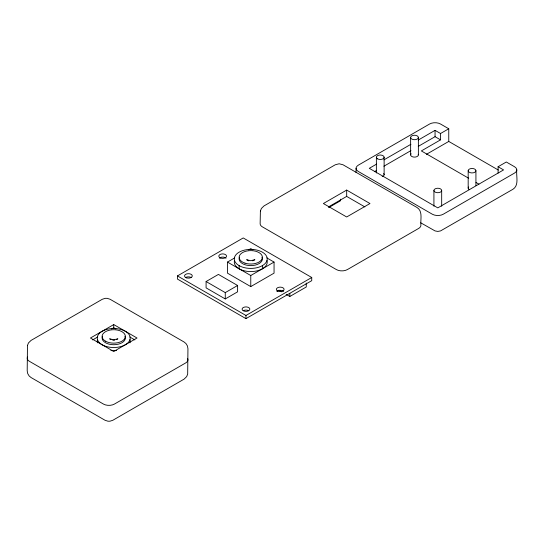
<?xml version="1.0" encoding="UTF-8"?>
<svg xmlns="http://www.w3.org/2000/svg" width="544" height="544" viewBox="0 0 544 544"><rect width="100%" height="100%" fill="white"/><g stroke="black" fill="none" stroke-linecap="round" stroke-linejoin="round"><path stroke-width="0.82" d="M177.453 275.917L243.222 237.946L311.739 277.501L311.739 280.663L245.963 318.634L177.453 279.079L177.453 275.917L245.963 315.472L311.739 277.501M376.591 164.111L369.288 168.327L437.798 207.883L503.567 169.912L498.086 166.743L498.086 173.074M383.901 159.888L410.938 144.276M418.248 140.06L435.057 130.356L440.538 133.518L448.759 128.772L448.759 141.433L498.297 170.027M374.401 171.7L376.591 170.435M383.901 166.219L410.938 150.606M418.248 146.39L435.057 136.687L440.538 139.849L440.538 133.518M113.737 324.571L90.447 338.014L113.737 351.465L137.034 338.014L113.737 324.571L113.737 328.522M346.678 190.08L323.381 203.531L346.678 216.981L369.974 203.531L346.678 190.08L346.678 196.411L364.874 206.917M92.63 339.918L97.723 336.981M111.554 328.991L113.737 327.733L115.92 328.991M266.778 257.87L274.054 262.072L274.054 273.149L250.764 286.593L227.467 273.149L227.467 262.072L234.75 257.87M248.581 249.886L250.764 248.622L252.946 249.886M440.538 139.849L421.355 150.926L468.704 178.262M328.481 206.917L346.678 196.411M328.753 207.55L340.51 200.763L340.51 199.179M206.088 281.534L218.423 274.414L237.606 285.491L237.606 291.822L225.27 298.942L206.088 287.864L206.088 281.534L225.27 292.611L237.606 285.491M426.401 154.34L448.759 141.433M227.467 262.072L250.764 275.522L274.054 262.072M498.086 166.743L506.308 161.996L514.529 166.743A7.752 4.474 0 0 1 514.529 173.074L443.278 214.214A7.752 4.474 0 0 1 432.317 214.214L358.326 171.489A7.752 4.474 0 0 1 358.326 165.165L429.576 124.025A7.752 4.474 0 0 1 440.538 124.025L448.759 128.772M286.171 294.379L289.816 296.487L306.258 286.994L306.258 283.036M116.477 339.599L117.864 338.817L113.737 339.803L109.616 338.817L110.996 339.599M252.702 260.848L254.884 259.706L250.764 260.692L246.636 259.706L248.826 260.848M114.743 340.177L112.737 340.177M475.993 182.464L478.904 184.151M420.736 222.802L435.057 230.921L437.798 231.424L440.538 230.921L512.924 189.278C519.445 185.184 515.923 176.025 516.8 169.912M278.888 290.176L281.799 291.856M129.751 336.981L134.851 339.918M475.925 170.7A3.876 2.237 0 0 1 470.118 172.638A3.876 2.237 0 0 1 470.118 168.762A3.876 2.237 0 0 1 475.925 170.7L475.925 185.62M468.18 170.7L468.18 188.102M441.674 190.475A3.876 2.237 0 0 1 435.86 192.413A3.876 2.237 0 0 1 435.86 188.537A3.876 2.237 0 0 1 441.674 190.475L441.674 206.224M435.057 130.356L435.057 136.687M433.922 190.475L433.922 206.224M418.377 137.476A3.876 2.237 0 0 1 412.563 139.414A3.876 2.237 0 0 1 412.563 135.538A3.876 2.237 0 0 1 418.377 137.476L418.377 154.877M410.625 137.476L410.625 154.877M384.125 157.25L384.125 174.658M376.373 157.25L376.373 172.999M356.055 168.327L356.055 172.543M289.816 293.318L289.816 296.487M262.405 265.628L262.405 268.797M250.764 275.522L250.764 286.593M245.963 315.472L245.963 318.634M239.115 265.628A16.47 9.506 0 0 0 266.669 261.372A16.47 9.506 0 0 0 246.5 249.723A16.47 9.506 0 0 0 239.115 265.628L239.115 268.797M225.27 292.611L225.27 298.942M266.982 260.42A16.47 9.506 0 0 1 250.764 271.578A16.47 9.506 0 0 1 234.539 260.42M261.99 257.169A11.628 6.712 0 0 1 250.764 265.622A11.628 6.712 0 0 1 239.53 257.169M185.674 277.501A3.876 2.237 0 0 1 191.155 277.501M243.222 310.726A3.876 2.237 0 0 0 249.71 309.72A3.876 2.237 0 0 0 244.963 306.979A3.876 2.237 0 0 0 243.222 310.726A3.876 2.237 0 0 1 248.703 310.726M276.862 291.407A3.876 2.237 0 0 1 283.58 291.407M219.314 258.182A3.876 2.237 0 0 1 226.025 258.182M418.248 154.299A3.876 2.237 0 0 1 413.998 157.1A3.876 2.237 0 0 1 411.148 153.762M469.316 189.686A3.876 2.237 0 0 1 468.697 186.986M383.602 173.536A3.876 2.237 0 0 1 382.187 176.596M187.68 358.612A7.752 4.474 0 0 1 185.674 362.936L114.424 404.07A7.752 4.474 0 0 1 103.462 404.07L29.471 361.352A7.752 4.474 0 0 1 27.465 357.034M116.6 350.547A16.47 9.506 0 0 1 110.874 350.547M97.519 342.836A16.47 9.506 0 0 1 97.519 339.524M129.962 339.524A16.47 9.506 0 0 1 129.962 342.836M124.97 336.28A11.628 6.712 0 0 1 113.737 344.726A11.628 6.712 0 0 1 102.51 336.28M27.465 345.474L27.2 370.845L27.717 373.606L29.138 375.952L31.076 377.556L105.067 420.281L107.943 421.206L109.949 421.206L112.819 420.281L184.069 379.141L186.68 376.598L187.68 374.068L187.945 348.697L187.428 345.936L186.007 343.597L184.069 341.986L110.078 299.261L107.209 298.336L105.203 298.336L102.326 299.261L31.076 340.401L28.465 342.944L27.465 345.474M260.399 210.99L260.141 223.706A7.752 4.474 0 0 0 262.405 226.868L336.403 269.586A7.752 4.474 0 0 0 347.364 269.586L418.615 228.453A7.752 4.474 0 0 0 420.886 225.284C420.294 219.599 423.096 211.201 417.01 207.495L343.019 164.778L339.143 163.771L335.267 164.778L264.017 205.918L261.406 208.461L260.399 210.99M244.95 263.14A11.628 6.712 0 0 0 262.392 257.326A11.628 6.712 0 0 0 244.95 251.512A11.628 6.712 0 0 0 244.95 263.14M220.735 258.074A3.876 2.237 0 0 0 226.549 256.136A3.876 2.237 0 0 0 220.735 254.198A3.876 2.237 0 0 0 220.735 258.074M277.481 290.945A3.876 2.237 0 0 0 283.968 289.945A3.876 2.237 0 0 0 279.222 287.205A3.876 2.237 0 0 0 277.481 290.945M186.476 277.855A3.876 2.237 0 0 0 192.29 275.917A3.876 2.237 0 0 0 186.476 273.979A3.876 2.237 0 0 0 186.476 277.855M377.509 158.834A3.876 2.237 0 0 0 383.989 157.828A3.876 2.237 0 0 0 379.243 155.088A3.876 2.237 0 0 0 377.509 158.834M102.095 344.74A16.47 9.506 0 0 0 129.649 340.476A16.47 9.506 0 0 0 109.473 328.828A16.47 9.506 0 0 0 102.095 344.74M105.516 341.183A11.628 6.712 0 0 0 124.97 338.171A11.628 6.712 0 0 0 110.731 329.95A11.628 6.712 0 0 0 105.516 341.183"/></g></svg>
